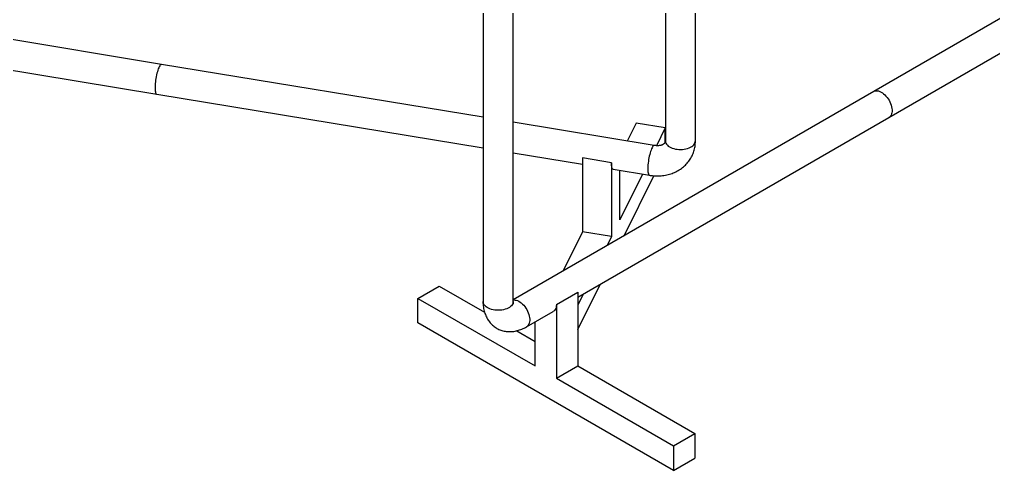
# Model space of a CAD drawing. Header units: millimetres. Extents: x -356 to 237, y 0 to 365.
# Drawn here: x -256.1 to -191.4, y 168.3 to 198.2 of the extents above; entities that cross this region are included whole.
import ezdxf

# ---------------------------------------------------------------- set-up
doc = ezdxf.new("R2010")
doc.units = ezdxf.units.MM

msp = doc.modelspace()

# ---------------------------------------------------------------- linework, layer by layer
at = {"color": 7, "linetype": 'Continuous', "lineweight": 25}
for p, q in [((-211.183, 190.186), (-211.183, 243.106)), ((-213.183, 241.952), (-213.183, 190.186)), ((-225.288, 235.088), (-225.288, 179.512)), ((-223.288, 179.512), (-223.288, 235.088)), ((-175.269, 207.358), (-199.332, 193.466)), ((-198.333, 191.734), (-177.453, 203.787)), ((-246.642, 195.263), (-279.37, 200.648)), ((-275.363, 197.962), (-246.967, 193.289)), ((-225.288, 191.749), (-246.642, 195.263)), ((-199.332, 193.466), (-223.288, 179.637)), ((-246.967, 193.289), (-225.288, 189.722)), ((-219.005, 179.8), (-198.333, 191.734)), ((-213.914, 189.877), (-223.288, 191.42)), ((-215.118, 191.366), (-215.708, 190.172)), ((-213.195, 191.05), (-215.118, 191.366)), ((-213.195, 191.05), (-213.781, 189.863)), ((-213.195, 190.104), (-213.195, 191.05)), ((-223.288, 189.393), (-218.682, 188.635)), ((-216.758, 188.732), (-218.682, 189.048)), ((-218.682, 189.048), (-218.682, 184.149)), ((-216.758, 188.732), (-216.758, 183.832)), ((-216.647, 188.3), (-214.239, 187.904)), ((-216.21, 184.943), (-216.21, 188.228)), ((-214.71, 187.981), (-216.21, 184.943)), ((-215.925, 183.887), (-213.958, 187.871)), ((-218.682, 184.149), (-219.961, 181.557)), ((-216.758, 183.832), (-218.682, 184.149)), ((-216.758, 183.832), (-217.053, 183.236)), ((-229.611, 179.729), (-228.197, 180.546)), ((-228.197, 180.546), (-225.19, 178.81)), ((-219.005, 177.65), (-217.52, 180.657)), ((-220.419, 179.322), (-219.005, 180.138)), ((-219.005, 180.138), (-219.005, 175.239)), ((-218.647, 180.006), (-219.005, 179.283)), ((-229.611, 178.096), (-229.611, 179.729)), ((-229.611, 179.729), (-221.833, 175.239)), ((-220.419, 179.322), (-220.419, 174.423)), ((-222.396, 177.842), (-220.626, 178.864)), ((-212.641, 168.299), (-229.611, 178.096)), ((-221.833, 175.239), (-221.833, 178.167)), ((-223.053, 177.576), (-221.833, 176.872)), ((-220.419, 174.423), (-219.005, 175.239)), ((-219.005, 175.239), (-211.226, 170.749)), ((-220.419, 174.423), (-212.641, 169.933)), ((-212.641, 169.933), (-211.226, 170.749)), ((-211.226, 170.749), (-211.226, 169.116)), ((-212.641, 169.933), (-212.641, 168.299)), ((-212.641, 168.299), (-211.226, 169.116))]:
    msp.add_line(p, q, dxfattribs=at)
at = {"color": 7, "linetype": 'Continuous', "lineweight": 25, "flags": 128}
for points in [[(-246.642, 195.263), (-246.644, 195.263), (-246.672, 195.259), (-246.701, 195.241), (-246.732, 195.21), (-246.764, 195.165), (-246.796, 195.108), (-246.828, 195.04), (-246.861, 194.96), (-246.892, 194.872), (-246.922, 194.774), (-246.95, 194.67), (-246.977, 194.56), (-247.001, 194.446), (-247.022, 194.33), (-247.04, 194.213), (-247.055, 194.097), (-247.066, 193.983), (-247.074, 193.874), (-247.078, 193.77), (-247.078, 193.673), (-247.074, 193.585), (-247.066, 193.506), (-247.055, 193.439), (-247.04, 193.383), (-247.022, 193.339), (-247.001, 193.309), (-246.977, 193.292), (-246.967, 193.289)], [(-199.332, 193.466), (-199.31, 193.478), (-199.245, 193.501), (-199.174, 193.512), (-199.098, 193.51), (-199.019, 193.495), (-198.937, 193.468), (-198.853, 193.428), (-198.77, 193.377), (-198.687, 193.315), (-198.606, 193.243), (-198.528, 193.162), (-198.455, 193.072), (-198.387, 192.977), (-198.325, 192.876), (-198.27, 192.771), (-198.224, 192.664), (-198.185, 192.556), (-198.156, 192.448), (-198.137, 192.343), (-198.127, 192.241), (-198.127, 192.144), (-198.137, 192.054), (-198.156, 191.971), (-198.185, 191.897), (-198.224, 191.833), (-198.27, 191.78), (-198.325, 191.738), (-198.333, 191.734)], [(-213.914, 189.877), (-213.916, 189.878), (-213.944, 189.874), (-213.973, 189.856), (-214.004, 189.824), (-214.036, 189.78), (-214.068, 189.723), (-214.101, 189.654), (-214.133, 189.575), (-214.164, 189.486), (-214.194, 189.389), (-214.223, 189.285), (-214.249, 189.175), (-214.273, 189.061), (-214.294, 188.945), (-214.312, 188.828), (-214.327, 188.712), (-214.338, 188.598), (-214.346, 188.488), (-214.35, 188.385), (-214.35, 188.288), (-214.346, 188.2), (-214.338, 188.121), (-214.327, 188.053), (-214.312, 187.997), (-214.294, 187.954), (-214.273, 187.923), (-214.249, 187.907), (-214.239, 187.904)], [(-213.183, 190.186), (-213.182, 190.158), (-213.169, 190.09), (-213.143, 190.024), (-213.103, 189.959), (-213.05, 189.898), (-212.985, 189.841), (-212.908, 189.789), (-212.822, 189.742), (-212.726, 189.702), (-212.623, 189.668), (-212.514, 189.641), (-212.4, 189.623), (-212.283, 189.612), (-212.164, 189.609), (-212.046, 189.614), (-211.93, 189.628), (-211.817, 189.649), (-211.71, 189.678), (-211.609, 189.714), (-211.516, 189.756), (-211.433, 189.805), (-211.36, 189.859), (-211.298, 189.917), (-211.25, 189.979), (-211.214, 190.045), (-211.191, 190.112), (-211.183, 190.18), (-211.183, 190.186)], [(-216.647, 188.3), (-216.666, 188.307), (-216.689, 188.33), (-216.71, 188.366), (-216.727, 188.416), (-216.741, 188.478), (-216.75, 188.552), (-216.756, 188.637), (-216.758, 188.732)], [(-223.288, 179.512), (-223.288, 179.503), (-223.297, 179.435), (-223.32, 179.368), (-223.356, 179.303), (-223.406, 179.241), (-223.467, 179.182), (-223.541, 179.129), (-223.624, 179.08), (-223.717, 179.038), (-223.819, 179.002), (-223.926, 178.974), (-224.039, 178.953), (-224.155, 178.94), (-224.274, 178.935), (-224.392, 178.938), (-224.509, 178.949), (-224.623, 178.968), (-224.732, 178.994), (-224.835, 179.028), (-224.93, 179.069), (-225.016, 179.116), (-225.092, 179.168), (-225.157, 179.226), (-225.209, 179.287), (-225.249, 179.352), (-225.275, 179.418), (-225.287, 179.486), (-225.288, 179.512)], [(-223.288, 179.614), (-223.238, 179.62), (-223.162, 179.618), (-223.083, 179.603), (-223.001, 179.576), (-222.917, 179.536), (-222.834, 179.485), (-222.751, 179.423), (-222.67, 179.351), (-222.592, 179.27), (-222.519, 179.181), (-222.451, 179.085), (-222.389, 178.984), (-222.334, 178.879), (-222.288, 178.772), (-222.249, 178.664), (-222.22, 178.556), (-222.2, 178.451), (-222.191, 178.349), (-222.191, 178.252), (-222.2, 178.162), (-222.22, 178.079), (-222.249, 178.005), (-222.288, 177.941), (-222.334, 177.888), (-222.389, 177.846), (-222.397, 177.842)], [(-220.419, 179.322), (-220.424, 179.227), (-220.439, 179.138), (-220.465, 179.059), (-220.5, 178.989), (-220.544, 178.93), (-220.597, 178.883), (-220.626, 178.864)]]:
    msp.add_lwpolyline(points, dxfattribs=at)
at = {"color": 7, "linetype": 'Continuous', "lineweight": 25}
for points, knots in [([(-214.239, 187.904), (-214.201, 187.898), (-214.1, 187.882), (-213.935, 187.866), (-213.744, 187.859), (-213.554, 187.863), (-213.366, 187.879), (-213.182, 187.906), (-213.001, 187.945), (-212.825, 187.996), (-212.654, 188.057), (-212.49, 188.13), (-212.333, 188.213), (-212.184, 188.306), (-212.044, 188.408), (-211.912, 188.519), (-211.791, 188.639), (-211.68, 188.766), (-211.579, 188.901), (-211.489, 189.042), (-211.41, 189.188), (-211.342, 189.34), (-211.286, 189.497), (-211.242, 189.657), (-211.21, 189.82), (-211.19, 189.984), (-211.184, 190.106), (-211.183, 190.173), (-211.183, 190.186)], [0, 0, 0, 0, 0.0263034, 0.0702948, 0.1140777, 0.1575719, 0.2007409, 0.2435499, 0.2859679, 0.3279693, 0.3695342, 0.4106515, 0.4513193, 0.4915467, 0.5313515, 0.5707633, 0.6098188, 0.6485631, 0.6870466, 0.7253265, 0.7634616, 0.8015144, 0.8395407, 0.877598, 0.9157517, 0.9540672, 0.9910002, 1, 1, 1, 1]), ([(-213.183, 190.186), (-213.183, 190.181), (-213.183, 190.161), (-213.187, 190.13), (-213.197, 190.092), (-213.213, 190.057), (-213.236, 190.024), (-213.264, 189.995), (-213.299, 189.968), (-213.342, 189.941), (-213.394, 189.916), (-213.457, 189.894), (-213.527, 189.877), (-213.605, 189.865), (-213.689, 189.86), (-213.779, 189.861), (-213.855, 189.868), (-213.9, 189.875), (-213.914, 189.877)], [0, 0, 0, 0, 0.01936, 0.064861, 0.105783, 0.149751, 0.194342, 0.238514, 0.28684, 0.340731, 0.408139, 0.482318, 0.563398, 0.651335, 0.745831, 0.846394, 0.952369, 1, 1, 1, 1]), ([(-225.288, 179.512), (-225.288, 179.477), (-225.287, 179.383), (-225.276, 179.231), (-225.252, 179.056), (-225.215, 178.887), (-225.167, 178.725), (-225.107, 178.571), (-225.036, 178.425), (-224.956, 178.29), (-224.866, 178.165), (-224.768, 178.05), (-224.661, 177.946), (-224.548, 177.853), (-224.428, 177.771), (-224.302, 177.7), (-224.172, 177.641), (-224.037, 177.593), (-223.898, 177.557), (-223.756, 177.532), (-223.612, 177.519), (-223.465, 177.517), (-223.316, 177.527), (-223.166, 177.549), (-223.014, 177.583), (-222.86, 177.629), (-222.707, 177.686), (-222.551, 177.757), (-222.449, 177.813), (-222.396, 177.842)], [0, 0, 0, 0, 0.024836, 0.06777, 0.110162, 0.151714, 0.192328, 0.23196, 0.270623, 0.308379, 0.345323, 0.381563, 0.417213, 0.452384, 0.487184, 0.521721, 0.556093, 0.590379, 0.624691, 0.659155, 0.693901, 0.729068, 0.764805, 0.801261, 0.838578, 0.876879, 0.916245, 0.956708, 1, 1, 1, 1]), ([(-223.272, 179.371), (-223.272, 179.371), (-223.272, 179.376), (-223.278, 179.387), (-223.281, 179.411), (-223.286, 179.446), (-223.288, 179.481), (-223.288, 179.504), (-223.288, 179.512)], [0, 0, 0, 0, 0.001155, 0.090171, 0.260635, 0.509436, 0.834411, 1, 1, 1, 1])]:
    msp.add_open_spline(points, degree=3, knots=knots, dxfattribs=at)

doc.saveas('drawing.dxf')
